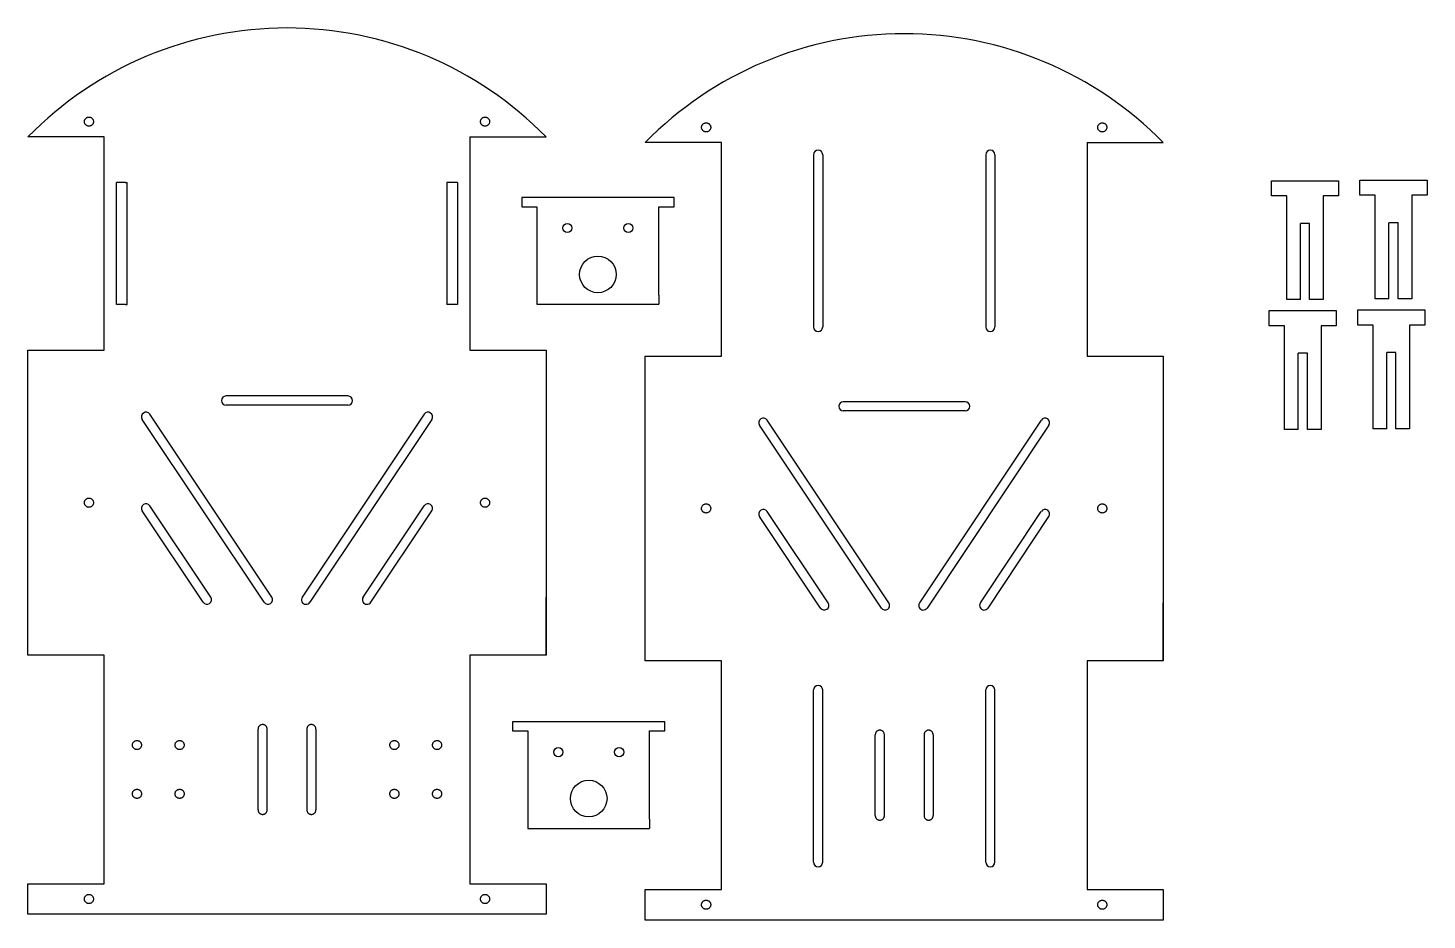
# Model space of a CAD drawing. Header units: inches. Extents: x 23 to 69, y -8 to 21.3.
import ezdxf

# ---------------------------------------------------------------- set-up
doc = ezdxf.new("R2010")
doc.units = ezdxf.units.IN
doc.header["$MEASUREMENT"] = 0
doc.linetypes.add('ACAD_ISO02W100', pattern=[15, 12, -3])

msp = doc.modelspace()

# ---------------------------------------------------------------- linework, layer by layer
for p, q in [((25.55, 17.694), (23.05, 17.694)), ((25.55, 10.694), (25.55, 17.694)), ((37.55, 17.694), (37.55, 10.694)), ((37.55, 17.694), (40.05, 17.694)), ((45.804, 17.505), (43.304, 17.505)), ((45.804, 10.505), (45.804, 17.505)), ((57.804, 17.505), (57.804, 10.505)), ((57.804, 17.505), (60.304, 17.505)), ((48.829, 17.108), (48.829, 11.458)), ((49.129, 17.108), (49.129, 11.458)), ((54.479, 17.108), (54.479, 11.458)), ((54.779, 17.108), (54.779, 11.458)), ((25.95, 12.194), (25.95, 16.194)), ((26.25, 16.194), (25.95, 16.194)), ((26.25, 16.194), (26.3, 16.194)), ((26.3, 12.194), (26.3, 16.194)), ((36.8, 16.194), (36.8, 12.194)), ((36.85, 16.194), (36.8, 16.194)), ((37.15, 16.194), (36.85, 16.194)), ((37.15, 16.194), (37.15, 12.194)), ((63.856, 15.756), (63.856, 16.256)), ((63.856, 16.256), (66.056, 16.256)), ((66.056, 16.256), (66.056, 15.756)), ((66.761, 15.777), (66.761, 16.277)), ((66.761, 16.277), (68.961, 16.277)), ((68.961, 16.277), (68.961, 15.777)), ((44.251, 15.702), (39.251, 15.702)), ((39.251, 15.702), (39.251, 15.402)), ((44.251, 15.402), (44.251, 15.702)), ((64.356, 15.756), (63.856, 15.756)), ((64.356, 12.356), (64.356, 15.756)), ((66.056, 15.756), (65.556, 15.756)), ((65.556, 15.756), (65.556, 12.356)), ((67.261, 15.777), (66.761, 15.777)), ((67.261, 12.377), (67.261, 15.777)), ((68.961, 15.777), (68.461, 15.777)), ((68.461, 15.777), (68.461, 12.377)), ((39.251, 15.402), (39.751, 15.402)), ((39.751, 15.402), (39.751, 12.502)), ((43.751, 12.502), (43.751, 15.402)), ((43.751, 15.402), (44.251, 15.402)), ((64.806, 12.356), (64.806, 14.856)), ((65.106, 14.856), (64.806, 14.856)), ((65.106, 12.356), (65.106, 14.856)), ((67.711, 12.377), (67.711, 14.877)), ((68.011, 14.877), (67.711, 14.877)), ((68.011, 12.377), (68.011, 14.877)), ((39.751, 12.502), (39.751, 12.202)), ((43.751, 12.502), (43.751, 12.202)), ((26.25, 12.194), (25.95, 12.194)), ((26.25, 12.194), (26.3, 12.194)), ((36.85, 12.194), (36.8, 12.194)), ((37.15, 12.194), (36.85, 12.194)), ((39.751, 12.202), (43.751, 12.202)), ((63.784, 11.495), (63.784, 11.995)), ((63.784, 11.995), (65.984, 11.995)), ((64.806, 12.356), (64.356, 12.356)), ((65.556, 12.356), (65.106, 12.356)), ((65.984, 11.995), (65.984, 11.495)), ((66.689, 11.516), (66.689, 12.016)), ((66.689, 12.016), (68.889, 12.016)), ((67.711, 12.377), (67.261, 12.377)), ((68.461, 12.377), (68.011, 12.377)), ((68.889, 12.016), (68.889, 11.516)), ((64.284, 11.495), (63.784, 11.495)), ((64.284, 8.095), (64.284, 11.495)), ((65.984, 11.495), (65.484, 11.495)), ((65.484, 11.495), (65.484, 8.095)), ((67.189, 11.516), (66.689, 11.516)), ((67.189, 8.116), (67.189, 11.516)), ((68.889, 11.516), (68.389, 11.516)), ((68.389, 11.516), (68.389, 8.116)), ((23.05, 0.694), (23.05, 10.694)), ((23.05, 10.694), (25.55, 10.694)), ((37.55, 10.694), (40.05, 10.694)), ((40.05, 10.694), (40.05, 0.694)), ((64.734, 8.095), (64.734, 10.595)), ((65.034, 10.595), (64.734, 10.595)), ((65.034, 8.095), (65.034, 10.595)), ((67.639, 8.116), (67.639, 10.616)), ((67.939, 10.616), (67.639, 10.616)), ((67.939, 8.116), (67.939, 10.616)), ((43.304, 0.505), (43.304, 10.505)), ((43.304, 10.505), (45.804, 10.505)), ((57.804, 10.505), (60.304, 10.505)), ((60.304, 10.505), (60.304, 0.505)), ((33.55, 9.194), (29.55, 9.194)), ((33.55, 8.894), (29.55, 8.894)), ((53.804, 9.005), (49.804, 9.005)), ((30.8, 2.427), (26.8, 8.427)), ((31.05, 2.594), (27.05, 8.594)), ((36.05, 8.594), (32.05, 2.594)), ((36.299, 8.427), (32.299, 2.427)), ((51.304, 2.405), (47.304, 8.405)), ((53.804, 8.705), (49.804, 8.705)), ((56.304, 8.405), (52.304, 2.405)), ((51.054, 2.238), (47.054, 8.238)), ((56.554, 8.238), (52.554, 2.238)), ((64.734, 8.095), (64.284, 8.095)), ((65.484, 8.095), (65.034, 8.095)), ((67.639, 8.116), (67.189, 8.116)), ((68.389, 8.116), (67.939, 8.116)), ((29.05, 2.594), (27.05, 5.594)), ((34.05, 2.594), (36.05, 5.594)), ((28.8, 2.427), (26.8, 5.427)), ((34.299, 2.427), (36.299, 5.427)), ((49.054, 2.238), (47.054, 5.238)), ((49.304, 2.405), (47.304, 5.405)), ((54.304, 2.405), (56.304, 5.405)), ((54.554, 2.238), (56.554, 5.238)), ((40.05, 0.694), (40.05, 2.594)), ((60.304, 0.505), (60.304, 2.405)), ((25.55, 0.694), (23.05, 0.694)), ((25.55, -6.806), (25.55, 0.694)), ((40.05, 0.694), (37.55, 0.694)), ((37.55, 0.694), (37.55, -6.806)), ((45.804, 0.505), (43.304, 0.505)), ((45.804, -6.995), (45.804, 0.505)), ((60.304, 0.505), (57.804, 0.505)), ((57.804, 0.505), (57.804, -6.995)), ((48.829, -6.098), (48.829, -0.448)), ((49.129, -6.098), (49.129, -0.448)), ((54.479, -6.098), (54.479, -0.448)), ((54.779, -6.098), (54.779, -0.448)), ((30.6, -4.381), (30.6, -1.731)), ((30.9, -4.381), (30.9, -1.731)), ((32.2, -1.731), (32.2, -4.381)), ((32.5, -1.731), (32.5, -4.381)), ((43.951, -1.49), (38.951, -1.49)), ((38.951, -1.49), (38.951, -1.79)), ((38.951, -1.79), (39.451, -1.79)), ((39.451, -1.79), (39.451, -4.69)), ((43.451, -4.69), (43.451, -1.79)), ((43.451, -1.79), (43.951, -1.79)), ((43.951, -1.79), (43.951, -1.49)), ((50.854, -4.57), (50.854, -1.92)), ((51.154, -4.57), (51.154, -1.92)), ((52.454, -1.92), (52.454, -4.57)), ((52.754, -1.92), (52.754, -4.57)), ((39.451, -4.69), (39.451, -4.99)), ((39.451, -4.99), (43.451, -4.99)), ((43.451, -4.69), (43.451, -4.99)), ((23.05, -7.806), (23.05, -6.806)), ((23.05, -6.806), (25.55, -6.806)), ((37.55, -6.806), (40.05, -6.806)), ((40.05, -6.806), (40.05, -7.806)), ((43.304, -7.995), (43.304, -6.995)), ((43.304, -6.995), (45.804, -6.995)), ((57.804, -6.995), (60.304, -6.995)), ((60.304, -6.995), (60.304, -7.995)), ((40.05, -7.806), (23.05, -7.806)), ((60.304, -7.995), (43.304, -7.995))]:
    msp.add_line(p, q)
at = {"linetype": 'ACAD_ISO02W100'}
for centre in [(25.05, 18.194), (38.05, 18.194), (45.304, 18.005), (58.304, 18.005), (25.05, 5.694), (38.05, 5.694), (45.304, 5.505), (58.304, 5.505), (26.625, -2.256), (28.025, -2.256), (35.075, -2.256), (36.475, -2.256), (26.625, -3.856), (28.025, -3.856), (35.075, -3.856), (36.475, -3.856), (25.05, -7.306), (38.05, -7.306), (45.304, -7.495), (58.304, -7.495)]:
    msp.add_circle(centre, 0.15, dxfattribs=at)
for centre, radius in [((40.751, 14.702), 0.15), ((42.751, 14.702), 0.15), ((41.751, 13.182), 0.6), ((40.451, -2.49), 0.15), ((42.451, -2.49), 0.15), ((41.451, -4.01), 0.6)]:
    msp.add_circle(centre, radius)
for centre, radius, start, end in [((31.55, 9.365), 11.901, 44.4184, 135.5816), ((51.804, 9.176), 11.901, 44.4184, 135.5816), ((48.979, 17.108), 0.15, 0, 180), ((54.629, 17.108), 0.15, 0, 180), ((48.979, 11.458), 0.15, 180, 0), ((54.629, 11.458), 0.15, 180, 0), ((29.55, 9.044), 0.15, 90, 270), ((33.55, 9.044), 0.15, 270, 90), ((49.804, 8.855), 0.15, 90, 270), ((53.804, 8.855), 0.15, 270, 90), ((26.925, 8.511), 0.15, 33.6901, 213.6901), ((36.175, 8.511), 0.15, 326.3099, 146.3099), ((47.179, 8.322), 0.15, 33.6901, 213.6901), ((56.429, 8.322), 0.15, 326.3099, 146.3099), ((26.925, 5.511), 0.15, 33.6901, 213.6901), ((36.175, 5.511), 0.15, 326.3099, 146.3099), ((47.179, 5.322), 0.15, 33.6901, 213.6901), ((56.429, 5.322), 0.15, 326.3099, 146.3099), ((28.925, 2.511), 0.15, 213.6901, 33.6901), ((30.925, 2.511), 0.15, 213.6901, 33.6901), ((32.175, 2.511), 0.15, 146.3099, 326.3099), ((34.175, 2.511), 0.15, 146.3099, 326.3099), ((49.179, 2.322), 0.15, 213.6901, 33.6901), ((51.179, 2.322), 0.15, 213.6901, 33.6901), ((52.429, 2.322), 0.15, 146.3099, 326.3099), ((54.429, 2.322), 0.15, 146.3099, 326.3099), ((48.979, -0.448), 0.15, 0, 180), ((54.629, -0.448), 0.15, 0, 180), ((48.979, -6.098), 0.15, 180, 0), ((54.629, -6.098), 0.15, 180, 0)]:
    msp.add_arc(centre, radius, start, end)
for centre, start, end in [((30.75, -1.731), 0, 180), ((32.35, -1.731), 360, 180), ((51.004, -1.92), 0, 180), ((52.604, -1.92), 360, 180), ((30.75, -4.381), 180, 0), ((32.35, -4.381), 180, 0), ((51.004, -4.57), 180, 0), ((52.604, -4.57), 180, 0)]:
    msp.add_arc(centre, 0.15, start, end, dxfattribs=at)

doc.saveas('drawing.dxf')
